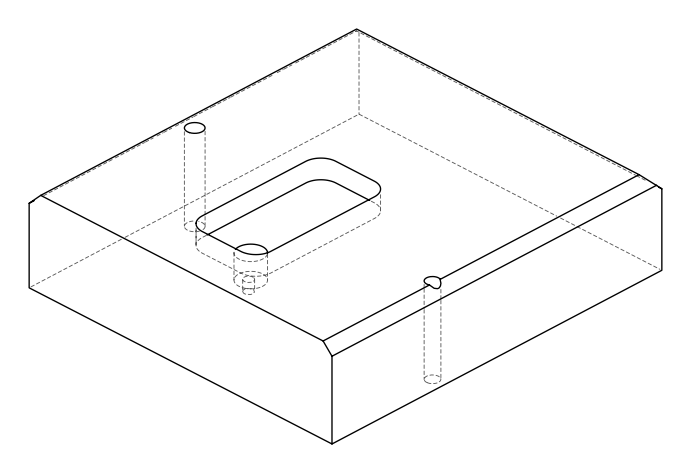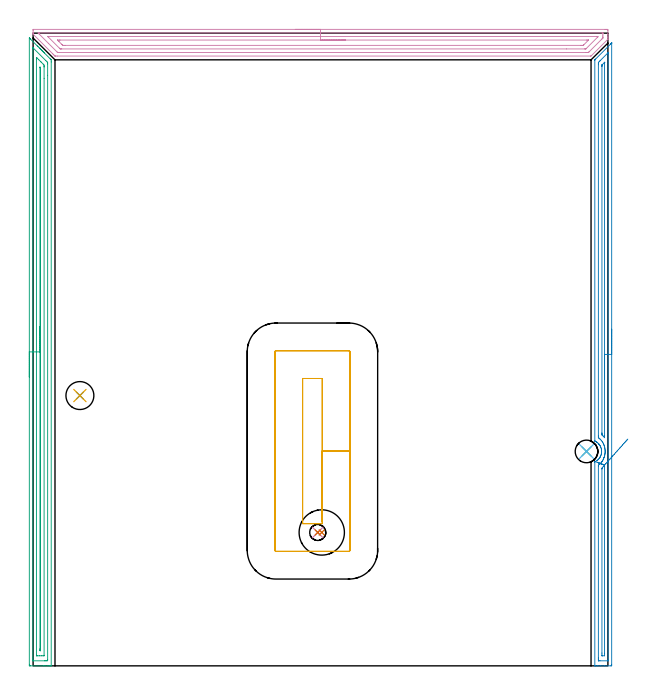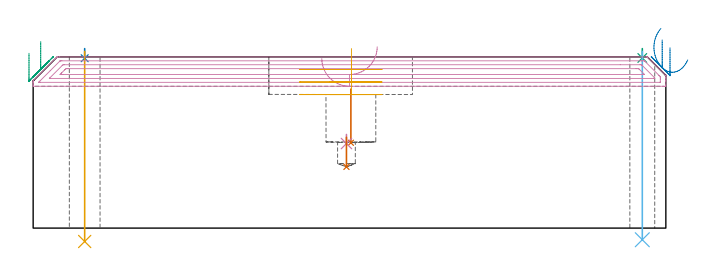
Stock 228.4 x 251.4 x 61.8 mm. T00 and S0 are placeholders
(PLAN: 11 operations, 6 tool changes, 24.8 min)
(1 INDEXABLE_INSERT_DRILL_BLIND_HOLE_FROM_SOLID | STEP1POCKET | NXT0302_007 | 0.08 min | 7829 mm3)
(2 SPOT_DRILL | STEP1HOLE | NXT0321_9005460120000 | 0.03 min | 1 mm3)
(3 SPOT_DRILL_1 | STEP1HOLE_1 | NXT0321_9005460120000 | 0.03 min | 0 mm3)
(4 SPOT_DRILL_2 | STEP1POCKET_1 | NXT0321_9005460120000 | 0.03 min | 0 mm3)
(5 DRILL_THROUGH_HOLE_INTO_CENTER | STEP1HOLE | UGT0301_222 | 0.28 min | 5968 mm3)
(6 DRILL_THROUGH_HOLE_INTO_CENTER_1 | STEP1HOLE_1 | UGT0301_485 | 0.27 min | 3921 mm3)
(7 DRILL_BLIND_HOLE_INTO_CENTER | STEP1POCKET_1 | NXT0301_035 | 0.05 min | 256 mm3)
(8 AREA_MILL | FG_CHAMFER_SURFACE | UGT0205_001 | 6.12 min | 5614 mm3)
(9 AREA_MILL_1 | FG_CHAMFER_SURFACE_1 | UGT0205_001 | 8 min | 9516 mm3)
(10 AREA_MILL_2 | FG_CHAMFER_SURFACE_2 | UGT0205_001 | 7.38 min | 12368 mm3)
(11 MILL_RECTANGULAR_POCKET | POCKET_RECTANGULAR_STRAIGHT | UGT0201_105 | Follow Part, ap 5.5, ae 75% | 2.53 min | 66677 mm3)
(TOOL NXT0302_007 | Index. Insert Drill 18mm [880-D1800L25-05] | D18 PA176 FL90 Z2)
(TOOL NXT0321_9005460120000 | NC Spot Drill, 142deg, 12mm, Carbide, Uncoated | D12 PA142 FL30 Z2)
(TOOL UGT0301_222 | Twist Drill 11.1 mm | D11.1 PA118 FL92 Z2)
(TOOL UGT0301_485 | Carbide Drill 9.0 mm | D9 PA118 FL81 Z2)
(TOOL NXT0301_035 | Carbide Drill 6.4mm [860.1-0640-032A1-MM 2214] | D6.4 PA140 FL53 Z2)
(TOOL UGT0205_001 | Chamfer Mill 20 x 3 x 45 deg. | D20 FL50 Z2)
(TOOL UGT0201_105 | End Mill 22 mm | D22 FL25 Z2)
(OP 1 INDEXABLE_INSERT_DRILL_BLIND_HOLE_FROM_SOLID)
G17 G21 G94 G90
T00 M6
G54
G17 G0 G90 X114.7 Y53. S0 M3
G43 Z71.8 H1
G94 G81 G98 Z30.8 F250. R50.2
G80
M5
M2
(OP 2 SPOT_DRILL)
G17 G21 G94 G90
T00 M6
G54
G17 G0 G90 X18.6 Y107.4 S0 M3
G43 Z71.8 H0
G94 G81 G98 Z61.322 F250. R64.8
G80
M5
M2
(OP 3 SPOT_DRILL_1)
G17 G21 G94 G90
T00 M6
G54
G17 G0 G90 X219.9 Y85.2 S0 M3
G43 Z71.8 H0
G94 G81 G98 Z61.413 F250. R64.8
G80
M5
M2
(OP 4 SPOT_DRILL_2)
G17 G21 G94 G90
T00 M6
G54
G17 G0 G90 X113.1 Y53. S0 M3
G43 Z71.8 H0
G94 G81 G98 Z30.525 F250. R33.8
G80
M5
M2
(OP 5 DRILL_THROUGH_HOLE_INTO_CENTER)
G17 G21 G94 G90
T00 M6
G54
G17 G0 G90 X18.6 Y107.4 S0 M3
G43 Z71.8 H0
G94 G73 G98 Z-4.835 F250. Q9.519 R63.8
G80
M5
M2
(OP 6 DRILL_THROUGH_HOLE_INTO_CENTER_1)
G17 G21 G94 G90
T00 M6
G54
G17 G0 G90 X219.9 Y85.2 S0 M3
G43 Z71.8 H0
G94 G73 G98 Z-4.204 F250. Q8.25 R63.8
G80
M5
M2
(OP 7 DRILL_BLIND_HOLE_INTO_CENTER)
G17 G21 G94 G90
T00 M6
G54
G17 G0 G90 X113.1 Y53. S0 M3
G43 Z71.8 H1
G94 G81 G98 Z22.1 F250. R32.8
G80
M5
M2
(OP 8 AREA_MILL)
G17 G21 G94 G90
T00 M6
G54
G17 G0 G90 X229.9 Y133.75 S1061 M3
G43 Z71.8 H0
Z65.1
G94 G1 Y133.712 Z64.228 F250.
Y133.598 Z63.363
Y133.409 Z62.512
Y133.147 Z61.68
Y132.813 Z60.874
Y132.41 Z60.1
Y131.942 Z59.364
Y131.41 Z58.672
Y130.821 Z58.029
Y130.178 Z57.439
Y129.486 Z56.908
Y128.75 Z56.44
Y127.976 Z56.037
Y127.17 Z55.703
Y126.338 Z55.441
Y125.487 Z55.252
Y124.622 Z55.138
Y123.75 Z55.1
Y0.604
X229.899 Y0.296
X229.893 Y0.01 Z55.103
X229.598 Y0. Z55.399
X226.985 Z58.009
X225.552 Z59.445
X224.373 Z60.622
X223.414 Z61.585
X223.307 Z61.685
X223.264 Y0.001 Z61.727
X223.203 Y0.01 Z61.788
X223.2 Y0.158 Z61.8
Y80.917
X223.205 Y81.079 Z61.791
X223.268 Y81.109 Z61.73
X223.724 Y81.361 Z61.275
X224.16 Y81.655 Z60.84
X224.388 Y81.84 Z60.612
X224.734 Y82.195 Z60.265
X225.05 Y82.576 Z59.95
X225.136 Y82.701 Z59.863
X225.157 Y82.732 Z59.842
X225.244 Y82.888 Z59.753
X225.306 Y82.999 Z59.69
X225.403 Y83.169 Z59.595
X225.456 Y83.289 Z59.543
X225.464 Y83.308 Z59.535
X225.588 Y83.594 Z59.407
X225.601 Y83.623 Z59.395
X225.741 Y84.065 Z59.252
X225.836 Y84.515 Z59.162
X225.875 Y84.869 Z59.125
X225.883 Y84.96 Z59.115
X225.882 Y85.04 Z59.11
Y85.09
X225.881 Y85.125 Z59.108
Y85.163 Z59.106
Y85.209
Y85.302
X225.883 Y85.378 Z59.11
X225.884 Y85.407 Z59.111
X225.862 Y85.648 Z59.137
X225.842 Y85.854 Z59.158
X225.753 Y86.298 Z59.246
X225.61 Y86.749 Z59.384
X225.53 Y86.947 Z59.47
X225.438 Y87.163 Z59.56
X225.427 Y87.19 Z59.571
X225.313 Y87.397 Z59.685
X225.249 Y87.513 Z59.749
X225.049 Y87.826 Z59.949
X224.954 Y87.955 Z60.044
X224.872 Y88.056 Z60.127
X224.851 Y88.082 Z60.148
X224.808 Y88.126 Z60.19
X224.517 Y88.429 Z60.481
X224.159 Y88.748 Z60.84
X224.005 Y88.865 Z60.995
X223.992 Y88.873 Z61.007
X223.938 Y88.911 Z61.06
X223.884 Y88.948 Z61.115
X223.847 Y88.974 Z61.152
X223.562 Y89.138 Z61.438
X223.269 Y89.291 Z61.731
X223.201 Y89.324 Z61.798
X223.2 Z61.8
Y240.649
X223.203 Y240.794 Z61.789
X223.267 Y240.869 Z61.729
X223.495 Y241.095 Z61.504
X229.461 Y247.063 Z55.536
X229.598 Y247.2 Z55.398
X229.741 Y247.342 Z55.257
X229.883 Y247.488 Z55.106
X229.893 Y247.495 Z55.096
X229.895 Y247.494 Z55.094
X229.9 Y247.371 Z55.1
Y123.75
X228.486 Z56.514
X228.485 Y2.389 Z56.515
X228.483 Y2.066 Z56.517
X228.482 Y2.027 Z56.519
X228.48 Y2.014 Z56.52
X228.462 Y2.01 Z56.538
X228.362 Y2.004 Z56.638
X228.235 Y2.001 Z56.765
X225.244 Y2. Z59.756
X224.751 Y2.002 Z60.249
X224.646 Y2.007 Z60.354
X224.627 Y2.009 Z60.373
X224.621 Y2.044 Z60.379
X224.618 Y2.138 Z60.382
X224.615 Y2.389 Z60.385
X224.614 Y3.034 Z60.386
Y3.281
X224.615 Y79.455 Z60.385
X224.616 Y79.616 Z60.384
X224.619 Y79.696 Z60.381
X224.621 Y79.732 Z60.379
X224.639 Y79.752 Z60.361
X224.986 Y80.024 Z60.014
X225.126 Y80.145 Z59.874
X225.244 Y80.259 Z59.756
X225.565 Y80.588 Z59.435
X225.847 Y80.917 Z59.153
X225.968 Y81.067 Z59.032
X226.115 Y81.269 Z58.885
X226.319 Y81.6 Z58.681
X226.437 Y81.809 Z58.563
X226.625 Y82.178 Z58.375
X226.855 Y82.701 Z58.145
X226.871 Y82.741 Z58.129
X226.882 Y82.772 Z58.118
X226.891 Y82.798 Z58.109
X226.985 Y83.1 Z58.015
X227.091 Y83.486 Z57.909
X227.115 Y83.594 Z57.885
X227.184 Y83.937 Z57.816
X227.231 Y84.235 Z57.769
X227.257 Y84.486 Z57.743
X227.285 Y84.776 Z57.715
X227.293 Y85.063 Z57.707
X227.294 Y85.378 Z57.706
X227.281 Y85.669 Z57.719
X227.249 Y86. Z57.751
X227.218 Y86.271 Z57.782
X227.15 Y86.626 Z57.85
X227.046 Y87.101 Z57.954
X227.028 Y87.163 Z57.972
X226.985 Y87.302 Z58.015
X226.858 Y87.678 Z58.142
X226.788 Y87.854 Z58.212
X226.704 Y88.056 Z58.296
X226.627 Y88.23 Z58.373
X226.424 Y88.631 Z58.576
X226.231 Y88.948 Z58.769
X226.115 Y89.129 Z58.885
X225.817 Y89.532 Z59.183
X225.536 Y89.84 Z59.464
X225.244 Y90.134 Z59.756
X224.934 Y90.41 Z60.066
X224.754 Y90.562 Z60.246
X224.651 Y90.65 Z60.349
X224.625 Y90.673 Z60.375
X224.621 Y90.692 Z60.379
X224.619 Y90.733 Z60.381
X224.615 Y91.377 Z60.385
Y238.865
X224.618 Y239.506 Z60.382
X224.621 Y239.757 Z60.379
X224.933 Y240.076 Z60.067
X225.244 Y240.393 Z59.756
X228.176 Y243.326 Z56.824
X228.278 Y243.425 Z56.722
X228.461 Y243.599 Z56.539
X228.48 Y243.612 Z56.52
X228.481 Y243.578 Z56.519
X228.484 Y243.326 Z56.516
X228.485 Y243.122 Z56.515
X228.486 Y123.75 Z56.514
X227.072 Z57.928
X227.071 Y91.537 Z57.929
X227.066 Y90.733 Z57.934
X227.065 Y90.652 Z57.935
X226.985 Y90.732 Z58.015
X226.721 Y91.07 Z58.279
X226.49 Y91.327 Z58.51
X226.314 Y91.518 Z58.686
X226.213 Y91.625 Z58.787
X226.115 Y91.725 Z58.885
X226.067 Y91.774 Z58.933
X226.045 Y91.801 Z58.955
X226.037 Y91.813 Z58.963
X226.034 Y91.9 Z58.966
X226.029 Y92.253 Z58.971
Y92.429
X226.028 Y92.517 Z58.972
X226.029 Y238.149 Z58.971
X226.03 Y238.325 Z58.97
X226.035 Y238.678 Z58.965
X226.04 Y238.73 Z58.96
X226.047 Y238.741 Z58.953
X226.067 Y238.766 Z58.933
X226.115 Y238.815 Z58.885
X227.057 Y239.757 Z57.943
X227.063 Z57.937
X227.065 Z57.935
X227.07 Y239.697 Z57.93
X227.071 Y239.669 Z57.929
X227.072 Y123.75 Z57.928
Y122.878 Z57.966
Y122.014 Z58.08
Y121.162 Z58.269
Y120.33 Z58.531
Y119.524 Z58.865
Y118.75 Z59.268
Y118.014 Z59.737
Y117.322 Z60.268
Y116.679 Z60.857
Y116.09 Z61.501
Y115.559 Z62.193
Y115.09 Z62.928
Y114.687 Z63.702
Y114.353 Z64.508
Y114.091 Z65.34
Y113.902 Z66.192
Y113.788 Z67.057
Y113.75 Z67.928
G0 X226.617 Y79.933 Z72.071
G1 X226.087 Y80.135 Z71.409
X225.612 Y80.315 Z70.699
X225.198 Y80.473 Z69.948
X224.846 Y80.607 Z69.161
X224.559 Y80.716 Z68.344
X224.34 Y80.799 Z67.504
X224.191 Y80.856 Z66.646
X224.112 Y80.886 Z65.778
X224.104 Y80.889 Z64.905
X224.167 Y80.865 Z64.036
X224.3 Y80.814 Z63.175
X224.504 Y80.737 Z62.33
X224.775 Y80.634 Z61.508
X225.112 Y80.506 Z60.713
X225.513 Y80.353 Z59.953
X225.974 Y80.178 Z59.234
X226.492 Y79.981 Z58.56
X227.063 Y79.764 Z57.937
X227.064 Y79.763 Z57.936
X227.065 Y79.749 Z57.935
X227.07 Y79.397 Z57.93
X227.071 Y79.22 Z57.929
X227.072 Y4.978 Z57.928
X227.069 Y4.174 Z57.931
X227.068 Y4.089 Z57.932
X227.063 Y4.01 Z57.937
X226.985 Y4.008 Z58.015
X226.283 Y4.001 Z58.717
X226.115 Y4.003 Z58.885
X226.059 Y4.007 Z58.941
X226.042 Y4.009 Z58.958
X226.035 Y4.029 Z58.965
X226.032 Y4.086 Z58.968
X226.03 Y4.174 Z58.97
X226.029 Y4.262 Z58.971
X226.028 Y5.066 Z58.972
X226.029 Y78.24 Z58.971
Y78.327
X226.032 Y78.416 Z58.968
X226.037 Y78.58 Z58.963
X226.541 Y79.132 Z58.459
X226.747 Y79.376 Z58.253
X226.985 Y79.667 Z58.015
X227.023 Y79.716 Z57.977
X227.048 Y79.748 Z57.952
X227.063 Y79.764 Z57.937
X227.56 Y80.32 Z57.485
X228.082 Y80.904 Z57.1
X228.624 Y81.51 Z56.785
X229.183 Y82.135 Z56.542
X229.753 Y82.773 Z56.373
X230.331 Y83.419 Z56.279
X230.913 Y84.069 Z56.261
X231.493 Y84.718 Z56.319
X232.067 Y85.361 Z56.453
X232.632 Y85.993 Z56.661
X233.182 Y86.608 Z56.942
X233.714 Y87.203 Z57.294
X234.224 Y87.773 Z57.715
X234.707 Y88.313 Z58.2
X235.16 Y88.82 Z58.747
X235.58 Y89.289 Z59.351
X235.963 Y89.717 Z60.008
X236.306 Y90.101 Z60.712
G0 Z71.8
M5
M2
(OP 9 AREA_MILL_1)
G17 G21 G94 G90
T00 M6
G54
G17 G0 G90 X-1.5 Y114.75 S1061 M3
G43 Z71.8 H0
Z63.1
G94 G1 Y114.788 Z62.228 F250.
Y114.902 Z61.364
Y115.091 Z60.512
Y115.353 Z59.68
Y115.687 Z58.874
Y116.09 Z58.1
Y116.559 Z57.364
Y117.09 Z56.672
Y117.679 Z56.029
Y118.322 Z55.44
Y119.015 Z54.908
Y119.75 Z54.44
Y120.524 Z54.037
Y121.33 Z53.703
Y122.162 Z53.441
Y123.014 Z53.252
Y123.879 Z53.138
Y124.75 Z53.1
X-1.499 Y249.482 Z53.099
X-1.494 Y249.484 Z53.104
X-1.482 Y249.482 Z53.116
X-1.183 Y249.184 Z53.415
X-1.1 Y249.101 Z53.498
X1.64 Y246.361 Z56.239
X1.972 Y246.03 Z56.568
X2.475 Y245.526 Z57.075
X2.687 Y245.314 Z57.285
X2.85 Y245.153 Z57.445
X3.007 Y244.994 Z57.605
X3.134 Y244.868 Z57.731
X3.289 Y244.714 Z57.884
X3.439 Y244.563 Z58.037
X3.58 Y244.421 Z58.178
X3.728 Y244.275 Z58.323
X3.87 Y244.131 Z58.468
X4.027 Y243.975 Z58.624
X4.167 Y243.836 Z58.762
X4.302 Y243.699 Z58.9
X4.473 Y243.528 Z59.071
X6.8 Y241.201 Z61.398
X7.149 Y240.849 Z61.749
X7.193 Y240.801 Z61.793
X7.2 Y239.956 Z61.8
Y0.167
X7.198 Y0.01 Z61.789
X7.052 Y0.002 Z61.644
X6.9 Y0. Z61.499
X6.581 Z61.18
X5.922 Z60.517
X4.715 Z59.312
X4.167 Z58.761
X-1.1 Y0.001 Z53.497
X-1.318 Y0.004 Z53.28
X-1.492 Y0.01 Z53.105
X-1.496 Y0.211 Z53.102
X-1.499 Y0.614 Z53.101
X-1.5 Y124.75 Z53.1
X-0.086 Z54.514
Y245.314
X-0.084 Y245.556 Z54.516
X-0.082 Y245.616 Z54.518
X-0.08 Y245.621 Z54.52
X-0.078 Z54.522
X-0.055 Y245.602 Z54.545
X-0.006 Y245.555 Z54.594
X5.044 Y240.505 Z59.644
X5.59 Y239.956 Z60.19
X5.775 Y239.763 Z60.375
X5.779 Y239.579 Z60.379
X5.785 Y239.203 Z60.385
X5.786 Y234.637 Z60.386
X5.785 Y2.54 Z60.385
X5.784 Y2.4 Z60.384
X5.779 Y2.033 Z60.379
X5.429 Y2.009 Z60.029
X5.044 Y2.004 Z59.644
X4.56 Y2. Z59.16
X0.171 Z54.771
X-0.013 Y2.003 Z54.587
X-0.043 Y2.005 Z54.557
X-0.072 Y2.009 Z54.528
X-0.079 Y2.046 Z54.521
X-0.084 Y2.259 Z54.516
X-0.085 Y2.4 Z54.515
X-0.086 Y3.154 Z54.514
Y124.75
X1.328 Z55.928
X1.329 Y241.057 Z55.929
X1.333 Y241.742 Z55.933
X1.334 Y241.747 Z55.934
X1.352 Y241.742 Z55.952
X1.533 Y241.565 Z56.133
X2.252 Y240.849 Z56.852
X3.145 Y239.956 Z57.745
X4.037 Y239.063 Z58.637
X4.167 Y238.93 Z58.767
X4.349 Y238.741 Z58.949
X4.364 Y238.378 Z58.964
X4.368 Y238.17 Z58.968
X4.37 Y237.962 Z58.97
X4.371 Y233.44 Z58.971
Y4.186
X4.369 Y4.082 Z58.969
X4.367 Y4.031 Z58.967
X4.365 Y4.013 Z58.965
X4.343 Y4.007 Z58.943
X4.167 Y4.003 Z58.767
X3.472 Y4. Z58.072
X2.594 Z57.194
X1.716 Z56.316
X1.533 Y4.003 Z56.133
X1.351 Y4.01 Z55.951
X1.335 Y4.012 Z55.935
X1.333 Y4.025 Z55.933
X1.33 Y4.061 Z55.93
X1.329 Y4.117 Z55.929
Y4.186
X1.328 Y124.75 Z55.928
X2.743 Z57.343
Y237.614
X2.744 Y237.831 Z57.344
X2.746 Y237.868 Z57.346
X2.748 Y237.884 Z57.348
X2.771 Y237.869 Z57.371
X2.849 Y237.799 Z57.449
X2.888 Y237.761 Z57.488
X2.926 Y237.719 Z57.526
X2.949 Y237.691 Z57.549
X2.952 Y237.667 Z57.552
X2.955 Y237.617 Z57.555
X2.957 Y237.277 Z57.557
Y237.058
Y6.647
X2.955 Y6.312 Z57.555
X2.953 Y6.201 Z57.553
X2.946 Y6.01 Z57.546
X2.85 Y6.009 Z57.45
X2.754 Y6.01 Z57.354
X2.747 Y6.201 Z57.347
X2.745 Y6.31 Z57.345
X2.743 Y6.528 Z57.343
Y6.865
Y124.75
Y125.622 Z57.381
Y126.487 Z57.495
Y127.339 Z57.683
Y128.171 Z57.946
Y128.977 Z58.28
Y129.75 Z58.682
Y130.486 Z59.151
Y131.178 Z59.682
Y131.821 Z60.272
Y132.411 Z60.915
Y132.942 Z61.607
Y133.411 Z62.343
Y133.813 Z63.116
Y134.147 Z63.922
Y134.41 Z64.754
Y134.598 Z65.606
Y134.712 Z66.471
Y134.75 Z67.343
G0 Z71.8
M5
M2
(OP 10 AREA_MILL_2)
G17 G21 G94 G90
T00 M6
G54
G17 G0 G90 X104.2 Y252.9 S1061 M3
G43 Z71.8 H0
Z61.2
G94 G1 X104.238 Z60.328 F250.
X104.352 Z59.464
X104.541 Z58.612
X104.803 Z57.78
X105.137 Z56.974
X105.54 Z56.2
X106.008 Z55.464
X106.54 Z54.772
X107.129 Z54.129
X107.772 Z53.54
X108.464 Z53.009
X109.2 Z52.54
X109.974 Z52.137
X110.78 Z51.803
X111.612 Z51.541
X112.463 Z51.352
X113.328 Z51.238
X114.2 Z51.2
X227.311
X227.769 Y252.899 Z51.201
X228.222 Y252.895 Z51.202
X228.39 Y252.891 Z51.205
X228.4 Y252.448 Z51.647
Y251.047 Z53.05
Y250.685 Z53.41
Y249.962 Z54.138
Y249.646 Z54.454
Y249.012 Z55.086
X228.399 Y249. Z55.099
X228.398 Y248.998 Z55.101
X221.875 Y242.476 Z61.624
X221.695 Y242.303 Z61.789
X221.51 Y242.3 Z61.8
X9.573
X8.761 Y242.305 Z61.794
X8.7 Y242.307 Z61.793
X8.679 Y242.324 Z61.776
X8.232 Y242.768 Z61.332
X7.807 Y243.193 Z60.907
X0.183 Y250.815 Z53.282
X0.052 Y250.943 Z53.148
X0.01 Y250.997 Z53.093
X0.001 Y251.044 Z53.046
X0. Y251.296 Z52.8
Y251.448 Z52.652
Y251.725 Z52.375
Y252.448 Z51.647
Y252.809 Z51.287
X0.003 Y252.891 Z51.205
X0.183 Y252.9 Z51.2
X114.2
Y251.486 Z52.614
X226.064 Y251.485 Z52.615
X226.363 Y251.479 Z52.621
X226.39 Y251.478 Z52.622
X226.394 Y251.454 Z52.646
X226.398 Y251.419 Z52.681
X226.399 Y251.384 Z52.716
X226.4 Y251.154 Z52.946
Y250.272 Z53.828
X226.399 Y249.804 Z54.296
X226.396 Y249.597 Z54.503
X226.391 Y249.494 Z54.606
X226.386 Y249.448 Z54.652
X226.365 Y249.425 Z54.675
X225.981 Y249.031 Z55.069
X225.926 Y248.976 Z55.124
X220.901 Y243.951 Z60.149
X220.785 Y243.838 Z60.262
X220.706 Y243.763 Z60.337
X220.661 Y243.722 Z60.378
X220.615 Y243.72 Z60.38
X220.531 Y243.717 Z60.383
X219.721 Y243.714 Z60.386
X219.639
X10.385 Y243.715 Z60.385
X9.979 Y243.719 Z60.381
X9.778 Y243.721 Z60.379
X9.729 Y243.732 Z60.368
X9.67 Y243.786 Z60.314
X9.573 Y243.878 Z60.222
X6.162 Y247.287 Z56.813
X2.419 Y251.032 Z53.068
X2.079 Y251.381 Z52.719
X2.01 Y251.453 Z52.647
X2.016 Y251.479 Z52.621
X2.501 Y251.485 Z52.615
X114.2 Y251.486 Z52.614
Y250.072 Z54.028
X223.921 Y250.071 Z54.029
X224.192 Y250.07 Z54.03
X224.283 Y250.069 Z54.031
X224.354 Y250.065 Z54.035
X224.39 Y250.061 Z54.039
X224.392 Y250.008 Z54.092
X224.39 Y249.927 Z54.173
X224.386 Y249.897 Z54.203
X224.355 Y249.861 Z54.239
X224.303 Y249.804 Z54.296
X224.249 Y249.748 Z54.352
X224.192 Y249.692 Z54.408
X219.809 Y245.309 Z58.791
X219.721 Y245.224 Z58.876
X219.636 Y245.147 Z58.953
X219.564 Y245.135 Z58.965
X219.41 Y245.133 Z58.967
X219.098 Y245.129 Z58.971
X211.945 Y245.128 Z58.972
X11.362 Y245.129 Z58.971
X11.09 Y245.131 Z58.969
X10.909 Y245.134 Z58.966
X10.774 Y245.138 Z58.962
X10.467 Y245.432 Z58.668
X5.996 Y249.903 Z54.197
X5.898 Y250.005 Z54.095
X5.854 Y250.056 Z54.044
X5.847 Y250.067 Z54.033
X5.851 Y250.068 Z54.032
X5.888 Y250.07 Z54.03
X5.996 Y250.071 Z54.029
X114.2 Y250.072 Z54.028
Y248.657 Z55.443
X219.991
X220.35 Y248.654 Z55.446
X220.615 Y248.65 Z55.45
X220.679 Y248.638 Z55.462
X220.65 Y248.601 Z55.499
X220.643 Y248.593 Z55.507
X218.827 Y246.776 Z57.324
X218.656 Y246.61 Z57.49
X218.606 Y246.564 Z57.536
X218.587 Y246.55 Z57.55
X218.553 Y246.548 Z57.552
X217.933 Y246.544 Z57.556
X217.664 Y246.543 Z57.557
X12.881
X12.256 Y246.544 Z57.556
X11.983 Y246.546 Z57.554
X11.836 Y246.55 Z57.55
X11.547 Y246.814 Z57.286
X11.362 Y246.989 Z57.111
X10.308 Y248.041 Z56.059
X10.155 Y248.197 Z55.903
X9.863 Y248.497 Z55.603
X9.715 Y248.651 Z55.449
X9.753 Y248.653 Z55.447
X9.844 Y248.655 Z55.445
X10.467 Y248.657 Z55.443
X10.736
X114.2
X115.072 Z55.481
X115.936 Z55.595
X116.788 Z55.783
X117.62 Z56.046
X118.426 Z56.38
X119.2 Z56.782
X119.936 Z57.251
X120.628 Z57.782
X121.271 Z58.372
X121.86 Z59.015
X122.391 Z59.707
X122.86 Z60.443
X123.263 Z61.217
X123.597 Z62.022
X123.859 Z62.854
X124.048 Z63.706
X124.162 Z64.571
X124.2 Z65.443
G0 Z71.8
M5
M2
(OP 11 MILL_RECTANGULAR_POCKET)
G17 G21 G94 G90
T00 M6
G54
G17 G0 G90 X114.9 Y57.235 S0 M3
G43 Z71.8 H0
Z64.8
G94 G1 Y85.35 Z57.267 F250.
Y114.2 F500.
X107.1
Y56.5
X114.9
Y85.35
X125.9
Y124.8
G3 X125.5 Y125.2 R0.4
G1 X96.5
G3 X96.1 Y124.8 R0.4
G1 Y45.9
G3 X96.5 Y45.5 R0.4
G1 X125.5
G3 X125.9 Y45.9 R0.4
G1 Y85.35
Y86.35
G0 X114.9 Y57.235 Z60.267
G1 Y85.35 Z52.733 F250.
Y114.2 F500.
X107.1
Y56.5
X114.9
Y85.35
X125.9
Y124.8
G3 X125.5 Y125.2 R0.4
G1 X96.5
G3 X96.1 Y124.8 R0.4
G1 Y45.9
G3 X96.5 Y45.5 R0.4
G1 X125.5
G3 X125.9 Y45.9 R0.4
G1 Y85.35
Y86.35
G0 X114.9 Y57.235 Z55.733
G1 Y85.35 Z48.2 F250.
Y114.2 F500.
X107.1
Y56.5
X114.9
Y85.35
X125.9
Y124.8
G3 X125.5 Y125.2 R0.4
G1 X96.5
G3 X96.1 Y124.8 R0.4
G1 Y45.9
G3 X96.5 Y45.5 R0.4
G1 X125.5
G3 X125.9 Y45.9 R0.4
G1 Y85.35
Y86.35
G0 Z71.8
M5
M2
